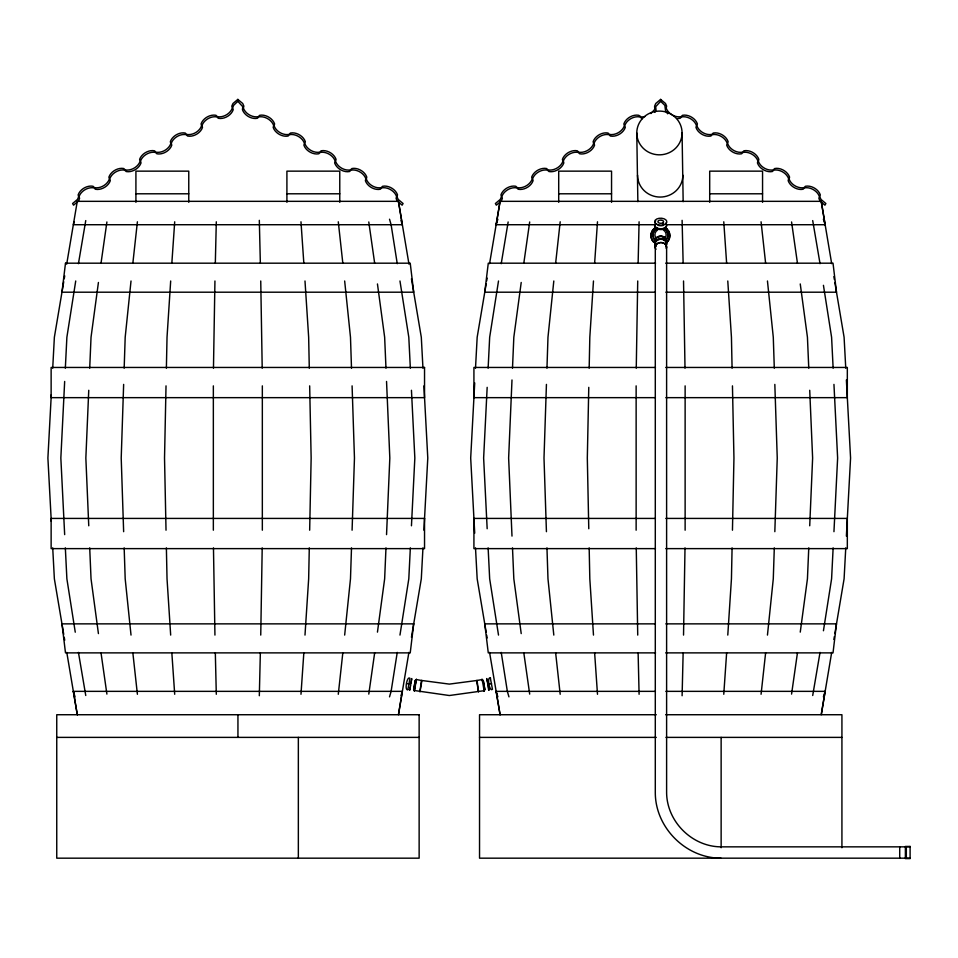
<?xml version="1.0" encoding="UTF-8"?>
<svg xmlns="http://www.w3.org/2000/svg" width="958" height="958" viewBox="0 0 958 958"><rect width="100%" height="100%" fill="white"/><g stroke="black" fill="none" stroke-linecap="round" stroke-linejoin="round"><path stroke-width="1.44" d="M213.347 385.87L213.347 530.205M213.466 368.195L214.939 280.993M262.205 547.88L260.744 635.082M262.336 530.205L262.336 385.87M636.136 385.87L636.136 530.205M636.256 368.195L637.729 280.993M685.006 547.88L683.533 635.082M685.126 530.205L685.126 385.87M166.021 385.87L164.525 458.032L166.021 530.205M166.381 368.195L167.027 337.264L170.68 280.993M309.29 547.88L308.656 578.812L304.991 635.082M309.662 530.205L311.146 458.032L309.662 385.87M588.775 387.343L587.314 458.032L588.775 528.732M589.17 368.195L589.817 337.264L593.481 280.993M732.08 547.88L731.445 578.812L727.781 635.082M732.451 530.205L733.948 458.032L732.451 385.87M215.322 263.222L216.304 221.801M260.348 652.853L259.319 695.736M638.124 263.222L639.094 221.801M683.138 652.853L682.108 695.736M123.642 384.397L121.211 458.032L123.642 531.678M124.169 368.195L125.187 337.264L131.018 280.993M351.502 547.88L350.484 578.812L344.664 635.082M352.089 530.205L354.46 458.032L352.089 385.87M546.431 384.397L544 458.032L546.431 531.678M546.958 368.195L547.976 337.264L553.808 280.993M774.303 547.88L773.286 578.812L767.454 635.082M774.83 531.678L777.249 458.032L774.83 384.397M88.759 390.289L85.849 458.032L88.759 525.786M89.705 368.195L91.034 337.264L98.423 282.466M385.978 547.88L384.649 578.812L377.452 632.124M386.541 534.624L389.822 458.032L386.541 381.452M511.991 379.979L508.638 458.032L511.991 536.097M512.494 368.195L513.823 337.264L521.212 282.466M808.768 547.88L807.438 578.812L800.253 632.124M809.714 525.786L812.624 458.032L809.714 390.289M64.665 381.452L60.845 458.032L64.665 534.624M65.336 368.195L66.88 337.264L75.718 280.993M410.347 547.88L408.803 578.812L399.965 635.082M411.449 525.786L414.838 458.032L411.449 390.289M487.167 387.343L483.634 458.032L487.167 528.732M488.125 368.195L489.67 337.264L498.507 280.993M833.137 547.88L831.592 578.812L823.437 630.759M833.951 531.678L837.627 458.032L833.951 384.397M51.289 394.708L47.9 458.032L51.289 521.368M52.714 368.195L54.367 337.264L63.731 281.724M422.957 547.88L421.304 578.812L411.449 637.274M423.915 530.205L427.783 458.032L423.915 385.87M474.713 382.925L470.689 458.032L474.713 533.151M475.503 368.195L477.168 337.264L486.161 283.879M845.758 547.88L844.094 578.812L834.849 633.645M846.381 536.097L850.572 458.032L846.381 379.979M171.841 263.222L174.703 221.801M303.83 652.853L300.98 694.275M594.631 263.222L597.493 221.801M726.631 652.853L723.769 694.275M411.76 678.539L411.605 679.497M484.089 690.706L449.338 695.52L414.395 690.514M416.347 679.557L421.927 680.551L419.951 691.7L420.047 690.946M132.851 263.222L137.401 221.801M342.82 652.853L338.282 694.275M555.64 263.222L560.191 221.801M765.622 652.853L761.071 694.275M419.951 691.652L421.436 680.443L449.338 684.108L477.048 680.467L478.521 691.676L476.545 680.551L482.114 679.557M101.021 263.222L106.901 221.969M374.662 652.853L368.782 694.107M523.81 263.222L529.69 221.969M797.451 652.853L791.571 694.107M414.407 690.311L414.299 691.113L414.706 689.089M416.251 680.312L416.419 679.15L416.251 679.94M78.436 263.678L85.753 220.591M397.247 652.398L391.115 691.353L389.523 696.861M501.226 263.678L508.147 221.969M820.036 652.398L812.707 695.484M408.012 689.628C404.132 691.652 407.018 675.15 409.988 678.348L407.869 689.604M411.461 680.384L411.665 679.138M416.107 681.21L416.311 679.964M66.785 652.398L73.347 691.353L402.324 691.353L398.456 714.728L408.898 652.398M665.858 691.353L825.125 691.353L821.245 714.728L831.688 652.398M64.234 278.802L64.725 275.868M66.689 264.18L77.275 201.336L398.432 201.336L408.982 264.18M411.269 681.545L411.509 680.096M415.916 682.359L416.155 680.922M655.404 224.723L496.136 224.723L499.848 202.797M486.652 280.993L487.143 278.107M489.574 263.678L500.076 201.336L821.222 201.336L831.688 263.678M833.879 639.417L834.37 636.531M411.03 682.886L411.305 681.342M415.676 683.713L415.952 682.168M411.054 682.779L410.503 685.88M415.7 683.605L415.149 686.706M410.24 687.317L410.527 685.772M414.886 688.143L415.161 686.599M410.012 688.562L410.275 687.114M414.658 689.377L414.922 687.94M409.832 689.509L410.06 688.263M413.605 689.808L415.317 680.156L413.724 689.796M414.539 689.976L414.371 690.706M74.209 221.969L73.347 224.723L402.324 224.723L398.696 202.797M496.136 224.723L497.861 219.214M401.043 695.484L402.324 691.353M823.401 696.861L825.125 691.353M654.865 112.361L656.002 109.739L655.715 106.685L660.625 101.297L660.625 99.404L655.751 103.5L654.613 106.11L654.745 109.344L650.961 113.559M237.835 101.297L233.608 105.368L232.722 107.847L233.213 109.739C231.273 115.355 224.196 119.439 218.376 118.313L216.867 116.924C211.047 115.798 203.97 119.882 202.03 125.486L202.485 127.486C200.545 133.09 193.468 137.174 187.636 136.06L186.139 134.671C180.32 133.545 173.242 137.629 171.302 143.233L171.757 145.233C169.806 150.837 162.74 154.921 156.908 153.795L155.412 152.406C149.58 151.292 142.514 155.376 140.575 160.98L141.018 162.968C139.078 168.572 132.012 172.656 126.181 171.542L124.684 170.153C118.852 169.027 111.787 173.111 109.835 178.715L110.29 180.715C108.35 186.319 101.273 190.403 95.453 189.277L93.956 187.888C88.124 186.774 81.047 190.858 79.107 196.462L79.562 198.45L78.424 201.072L73.538 205.168L72.592 203.527L77.478 199.432L78.616 196.821L78.161 194.821C80.113 189.217 87.178 185.133 93.01 186.259L94.507 187.648C100.339 188.762 107.404 184.678 109.344 179.074L108.901 177.086C110.841 171.482 117.906 167.399 123.738 168.512L125.235 169.901C131.066 171.027 138.132 166.943 140.084 161.339L139.629 159.339C141.568 153.735 148.646 149.652 154.466 150.777L155.962 152.166C161.794 153.28 168.871 149.197 170.811 143.592L170.356 141.604C172.296 135.988 179.374 131.905 185.193 133.03L186.702 134.419C192.522 135.545 199.599 131.462 201.539 125.857L201.084 123.857C203.024 118.253 210.101 114.17 215.933 115.283L217.43 116.672C223.25 117.798 230.327 113.715 232.267 108.11L231.812 106.11L232.962 103.5L237.835 99.404L242.721 103.5L243.859 106.11L243.404 108.11C245.356 113.715 252.421 117.798 258.253 116.672L259.75 115.283C265.582 114.17 272.647 118.253 274.587 123.857L274.132 125.857C276.084 131.462 283.149 135.545 288.981 134.419L290.478 133.03C296.309 131.905 303.375 135.988 305.327 141.604L304.872 143.592C306.811 149.197 313.877 153.28 319.709 152.166L321.205 150.777C327.037 149.652 334.103 153.735 336.054 159.339L335.599 161.339C337.539 166.943 344.617 171.027 350.436 169.901L351.945 168.512C357.765 167.399 364.842 171.482 366.782 177.086L366.327 179.074C368.267 184.678 375.344 188.762 381.164 187.648L382.673 186.259C388.493 185.133 395.57 189.217 397.51 194.821L397.055 196.821L398.205 199.432L403.079 203.527L402.132 205.168L397.259 201.072L396.109 198.45L396.564 196.462C394.624 190.858 387.559 186.774 381.727 187.888L380.23 189.277C374.398 190.403 367.333 186.319 365.381 180.715L365.836 178.715C363.896 173.111 356.819 169.027 350.999 170.153L349.49 171.542C343.671 172.656 336.593 168.572 334.653 162.968L335.108 160.98C333.168 155.376 326.091 151.292 320.271 152.406L318.763 153.795C312.943 154.921 305.865 150.837 303.925 145.233L304.381 143.233C302.429 137.629 295.363 133.545 289.532 134.671L288.035 136.06C282.203 137.174 275.138 133.09 273.198 127.486L273.653 125.486C271.701 119.882 264.636 115.798 258.804 116.924L257.307 118.313C251.475 119.439 244.41 115.355 242.458 109.739L242.745 106.685L237.835 101.297L237.835 99.404M644.95 116.601L641.441 117.02L638.723 115.283C632.891 114.17 625.825 118.253 623.874 123.857L624.329 125.857C622.389 131.462 615.311 135.545 609.492 134.419L607.995 133.03C602.163 131.905 595.086 135.988 593.146 141.604L593.601 143.592C591.661 149.197 584.584 153.28 578.764 152.166L577.255 150.777C571.435 149.652 564.358 153.735 562.418 159.339L562.873 161.339C560.933 166.943 553.856 171.027 548.024 169.901L546.527 168.512C540.707 167.399 533.63 171.482 531.69 177.086L532.145 179.074C530.193 184.678 523.128 188.762 517.296 187.648L515.799 186.259C509.967 185.133 502.902 189.217 500.962 194.821L501.405 196.821L500.268 199.432L495.394 203.527L496.328 205.168L501.214 201.072L502.351 198.45L501.896 196.462C503.848 190.858 510.913 186.774 516.745 187.888L518.242 189.277C524.074 190.403 531.139 186.319 533.079 180.715L532.636 178.715C534.576 173.111 541.641 169.027 547.473 170.153L548.97 171.542C554.802 172.656 561.867 168.572 563.819 162.968L563.364 160.98C565.304 155.376 572.381 151.292 578.201 152.406L579.698 153.795C585.53 154.921 592.607 150.837 594.547 145.233L594.092 143.233C596.032 137.629 603.109 133.545 608.929 134.671L610.438 136.06C616.257 137.174 623.335 133.09 625.275 127.486L624.82 125.486C626.76 119.882 633.837 115.798 639.669 116.924L642.387 118.66M490.496 678.013C486.604 675.989 489.49 692.49 492.46 689.281L490.34 678.025M489.694 683.964L491.55 683.641M135.916 193.791L188.762 193.791M286.909 193.791L339.767 193.791M558.706 193.791L611.551 193.791M709.698 193.791L762.556 193.791M665.858 224.723L825.125 224.723L821.485 202.797M655.547 263.187L488.281 263.187L484.76 292.202L655.404 292.202M665.714 263.187L833.017 263.187L836.49 292.202L665.858 292.202M655.464 367.453L473.923 367.453L473.923 397.654L655.416 397.654M665.798 367.453L847.327 367.453L847.327 397.654L665.846 397.654M655.416 518.422L473.923 518.422L473.923 548.623L655.464 548.623M665.846 518.422L847.327 518.422L847.327 548.623L665.798 548.623M655.404 623.862L484.76 623.862L488.281 652.877L655.547 652.877M665.858 623.862L836.49 623.862L833.017 652.877L665.714 652.877M489.574 652.398L496.136 691.353L655.404 691.353M656.278 714.728L479.539 714.728L479.539 858.176L905.382 858.176M665.69 714.728L841.926 714.728L841.926 847.734M56.75 737.385L419.137 737.385M479.539 737.385L656.278 737.385M665.954 737.385L841.926 737.385M905.382 846.848L721.721 846.848C692.167 847.147 666.325 821.305 666.612 791.751L666.612 247.008M910.1 846.848L906.328 846.848L906.328 847.614M910.1 858.176L906.328 857.985M677.258 118.624L680.096 118.313L681.593 116.924C687.425 115.798 694.49 119.882 696.442 125.486L695.987 127.486C697.927 133.09 705.004 137.174 710.824 136.06L712.333 134.671C718.153 133.545 725.23 137.629 727.17 143.233L726.715 145.233C728.655 150.837 735.732 154.921 741.552 153.795L743.061 152.406C748.881 151.292 755.958 155.376 757.898 160.98L757.443 162.968C759.395 168.572 766.46 172.656 772.292 171.542L773.789 170.153C779.62 169.027 786.686 173.111 788.626 178.715L788.171 180.715C790.122 186.319 797.188 190.403 803.02 189.277L804.516 187.888C810.348 186.774 817.413 190.858 819.365 196.462L818.91 198.45L820.048 201.072L824.934 205.168L825.868 203.527L820.994 199.432L819.844 196.821L820.299 194.821C818.36 189.217 811.294 185.133 805.462 186.259L803.966 187.648C798.134 188.762 791.069 184.678 789.117 179.074L789.572 177.086C787.632 171.482 780.554 167.399 774.735 168.512L773.226 169.901C767.406 171.027 760.329 166.943 758.389 161.339L758.844 159.339C756.904 153.735 749.827 149.652 744.007 150.777L742.498 152.166C736.678 153.28 729.601 149.197 727.661 143.592L728.116 141.604C726.164 135.988 719.099 131.905 713.267 133.03L711.77 134.419C705.938 135.545 698.873 131.462 696.933 125.857L697.388 123.857C695.436 118.253 688.371 114.17 682.539 115.283L681.042 116.672C675.21 117.798 668.145 113.715 666.193 108.11L666.648 106.11L665.511 103.5L660.625 99.404M720.979 858.176C685.892 858.284 655.188 827.58 655.296 792.494L655.296 247.008M407.222 683.665L409.078 683.988M660.625 101.297L664.864 105.368L665.57 110.972L667.69 113.798M823.401 219.214L825.125 224.723M401.043 220.591L402.324 224.723M496.136 691.353L500.088 714.728L496.136 691.353L497.861 696.861M73.347 691.353L77.299 714.728L73.347 691.353L75.059 696.861M812.707 220.591L820.036 263.678M389.523 219.214L391.115 224.723L397.247 263.678M508.949 696.861L507.345 691.353L501.226 652.398M85.753 695.484L78.436 652.398M486.748 678.527L486.927 679.473M791.571 221.969L797.451 263.222M529.69 694.107L523.81 652.853M368.782 221.969L374.662 263.222M106.901 694.107L101.021 652.853M482.281 680.3L482.042 679.15L482.149 679.964M486.868 679.126L487.095 680.36M482.221 679.94L482.449 681.174M761.071 221.801L765.622 263.222M560.191 694.275L555.64 652.853M338.282 221.801L342.82 263.222M137.401 694.275L132.851 652.853M487.047 680.072L487.311 681.509M482.401 680.887L482.664 682.335M487.287 681.306L487.562 682.85M482.64 682.12L483.91 689.353M487.55 682.743L488.341 687.281M487.826 684.287L488.089 685.844M833.879 276.658L834.37 279.544M834.849 282.43L844.094 337.264L845.758 368.195M486.161 632.196L477.168 578.812L475.503 547.88M486.652 635.082L487.143 637.968M411.449 278.802L421.304 337.264L422.957 368.195M63.731 634.352L54.367 578.812L52.714 547.88M64.234 637.274L64.725 640.195M488.305 687.078L488.556 688.527M483.658 687.904L484.053 690.311M488.496 688.239L488.7 689.485M484.928 689.784L483.179 680.12L484.868 689.784M823.437 285.316L831.592 337.264L833.137 368.195M498.507 635.082L489.67 578.812L488.125 547.88M399.965 280.993L408.803 337.264L410.347 368.195M75.263 632.196L66.88 578.812L65.336 547.88M478.413 690.946L478.521 691.7M800.253 283.951L807.438 337.264L808.768 368.195M521.212 633.597L513.823 578.812L512.494 547.88M377.452 283.951L384.649 337.264L385.978 368.195M98.423 633.597L91.034 578.812L89.705 547.88M723.769 221.801L726.631 263.222M597.493 694.275L594.631 652.853M300.98 221.801L303.83 263.222M174.703 694.275L171.841 652.853M767.454 280.993L773.286 337.264L774.303 368.195M553.808 635.082L547.976 578.812L546.958 547.88M344.664 280.993L350.484 337.264L351.502 368.195M131.018 635.082L125.187 578.812L124.169 547.88M727.781 280.993L731.445 337.264L732.08 368.195M593.481 635.082L589.817 578.812L589.17 547.88M304.991 280.993L308.656 337.264L309.29 368.195M170.68 635.082L167.027 578.812L166.381 547.88M682.108 220.34L683.138 263.222M639.094 694.275L638.124 652.853M259.319 220.34L260.348 263.222M216.304 694.275L215.322 652.853M683.533 280.993L685.006 368.195M637.729 635.082L636.256 547.88M260.744 280.993L262.205 368.195M214.939 635.082L213.466 547.88M682.072 132.958A22.645 21.866 -1.1 0 1 648.063 151.891A22.645 21.866 -1.1 0 1 648.123 114.026A22.645 21.866 -1.1 0 1 682.072 132.958L683.162 201.671M636.771 132.958L637.86 201.671M906.328 848.513L906.328 857.422M899.718 846.848L899.718 858.176M762.556 202.282L762.556 171.147L709.698 171.147L709.698 202.282M721.135 737.385L721.135 847.734M611.551 202.282L611.551 171.147L558.706 171.147L558.706 202.282M339.767 202.282L339.767 171.147L286.909 171.147L286.909 202.282M298.345 737.385L298.345 858.176M237.943 714.728L237.943 737.385M188.762 202.282L188.762 171.147L135.916 171.147L135.916 202.282M655.488 248.182A5.664 4.491 0 0 1 660.96 242.518A5.664 4.491 0 0 1 666.421 248.182M655.931 249.451A5.664 4.634 -1.7 0 1 660.218 242.554A5.664 4.634 -1.7 0 1 666.325 248.362M666.505 224.651A6.071 3.497 1 0 1 660.769 229.034A6.071 3.497 1 0 1 654.769 224.627M666.157 226.399A5.664 3.257 1 0 1 665.618 227.178M664.744 227.86A5.664 3.257 1 0 1 658.589 228.543A5.664 3.257 1 0 1 655.009 225.537M663.643 225.286A5.664 3.257 1 0 1 657.978 225.274M655.871 224.076A5.664 3.257 1 0 1 655.056 222.448M655.224 221.597A5.664 3.257 1 0 1 655.775 220.819M666.385 222.472A5.664 3.257 1 0 1 666.217 223.31M661.415 220.112A2.826 1.629 1 0 1 662.936 222.735A2.826 1.629 1 0 1 658.194 222.364A2.826 1.629 1 0 1 660.685 220.053M663.199 223.274A2.826 1.629 1 0 1 662.756 223.609M654.805 242.458A6.071 4.97 -1.7 0 1 660.78 236.207A6.071 4.97 -1.7 0 1 666.54 242.482M655.476 246.374A6.071 4.97 -1.7 0 1 660.864 238.925A6.071 4.97 -1.7 0 1 665.99 246.386M655.033 241.165A5.664 4.634 -1.7 0 1 658.601 236.901A5.664 4.634 -1.7 0 1 664.756 237.907M665.642 238.877A5.664 4.634 -1.7 0 1 666.181 239.991M666.253 242.158A5.664 4.634 -1.7 0 1 666.205 244.565M655.811 245.655A5.664 4.634 -1.7 0 1 656.817 240.063M662.301 238.877A5.664 4.634 -1.7 0 1 663.666 239.344M655.835 246.194A5.664 4.634 -1.7 0 1 660.122 239.296A5.664 4.634 -1.7 0 1 666.229 245.104M666.253 242.29A5.664 4.634 -1.7 0 1 666.205 244.697M655.823 245.787A5.664 4.634 -1.7 0 1 656.817 240.195M658.002 239.464A5.664 4.634 -1.7 0 1 659.379 239.009M662.313 239.009A5.664 4.634 -1.7 0 1 663.666 239.476M666.169 239.584A5.664 4.634 -1.7 0 0 660.026 236.171A5.664 4.634 -1.7 0 0 655.021 240.757A7.544 7.436 7.5 0 1 656.625 229.01M663.319 229.98A5.664 5.58 7.5 0 1 665.415 237.596M656.505 238.734A5.664 5.58 7.5 0 1 657.667 229.968M666.948 231.752A7.544 7.436 7.5 0 1 666.96 239.189M664.181 229.022A7.544 7.436 7.5 0 1 665.738 230.207M664.265 228.375A7.544 7.436 7.5 0 1 665.846 240.075M655.176 240.051A7.544 7.436 7.5 0 1 656.709 228.351M668.54 231.141A9.436 9.293 7.5 0 1 667.055 242.362M653.715 242.338A9.436 9.293 7.5 0 1 655.643 227.717M665.08 227.741A9.436 9.293 7.5 0 1 667.031 229.213M665.115 227.405A9.436 9.293 7.5 0 1 667.103 242.039M653.763 242.015A9.436 9.293 7.5 0 1 655.679 227.393M666.313 226.328A5.664 3.257 1 0 1 660.014 229.549A5.664 3.257 1 0 1 655.164 225.465M682.862 175.194A22.645 21.866 -1.1 0 1 660.182 197.061A22.645 21.866 -1.1 0 1 637.561 175.194M409.677 690.083L409.892 689.149L409.677 690.083M413.7 623.862L410.228 652.877L65.491 652.877L61.971 623.862L413.7 623.862M65.491 263.187L61.971 292.202L413.7 292.202L410.228 263.187L65.491 263.187M424.538 367.453L51.133 367.453L51.133 397.654L424.538 397.654L424.538 367.453M424.538 518.422L51.133 518.422L51.133 548.623L424.538 548.623L424.538 518.422M419.137 714.728L56.75 714.728L56.75 858.176L419.137 858.176L419.137 714.728M910.1 846.441L905.382 846.441L905.382 858.596L910.1 858.596L910.1 846.441M488.808 690.299L488.58 689.149L488.808 690.299M484.161 691.113L483.934 689.976L484.161 691.113M656.517 224.148A6.071 3.497 1 0 0 666.636 222.603A6.071 3.497 1 0 0 659.056 218.304A6.071 3.497 1 0 0 656.517 224.148"/></g></svg>
